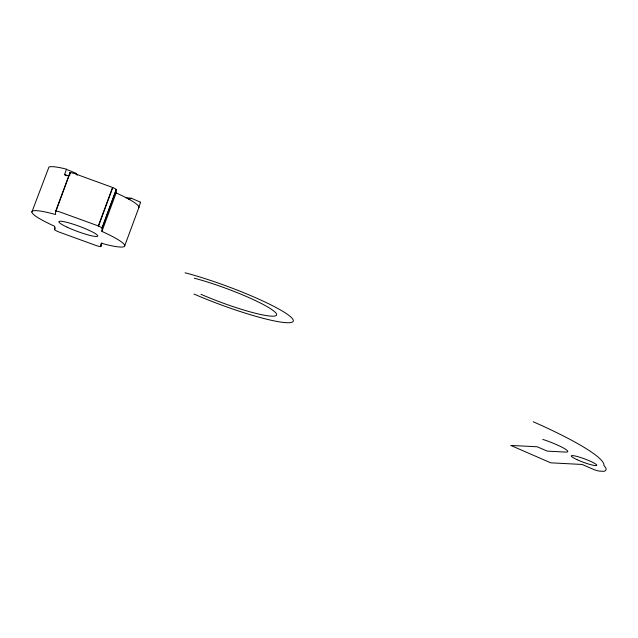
<?xml version="1.0" encoding="UTF-8"?>
<svg xmlns="http://www.w3.org/2000/svg" width="638" height="638" viewBox="0 0 638 638"><rect width="100%" height="100%" fill="white"/><g stroke="black" fill="none" stroke-linecap="round" stroke-linejoin="round"><path stroke-width="0.96" d="M69.757 175.203L69.965 172.667A5.917 0.782 20.3 0 1 70.124 172.611L70.196 172.603A5.917 0.782 20.3 0 1 75.515 173.967L110.829 186.814A5.917 0.782 20.3 0 1 112.543 187.484L112.782 187.58A5.917 0.782 20.3 0 1 116.204 189.422L116.252 189.478A5.917 0.782 20.3 0 1 116.331 189.614L116.132 192.915L101.897 231.403A49.437 6.539 20.3 0 1 101.171 243.198L100.971 246.459A5.917 0.782 20.3 0 1 100.605 246.619L100.509 246.619A5.917 0.782 20.3 0 1 95.373 245.255L60.052 232.399A5.917 0.782 20.3 0 1 57.875 231.538L57.651 231.442A5.917 0.782 20.3 0 1 54.884 229.975L54.804 229.911A5.917 0.782 20.3 0 1 54.597 229.688L54.748 226.307A49.437 6.539 20.3 0 1 55.474 214.504L55.681 211.21L69.965 172.667M101.897 231.403L102.096 228.101A5.917 0.782 20.3 0 0 102.016 227.965L101.968 227.91A5.917 0.782 20.3 0 0 98.539 226.067L98.308 225.972A5.917 0.782 20.3 0 0 96.593 225.302L61.28 212.454A5.917 0.782 20.3 0 0 55.961 211.09A5.917 0.782 20.3 0 0 55.729 211.154L55.729 211.154M31.9 211.96L48.951 167.044A49.437 6.539 20.3 0 1 65.076 168.791L76.48 173.488L77.142 175.195M67.221 175.849L64.51 174.668L66.543 169.166M55.961 211.09L70.196 172.603M54.597 229.688L55.243 227.814M98.308 225.972L112.543 187.484M98.539 226.067L112.782 187.58M102.016 227.965L116.204 189.422M102.096 228.141L116.331 189.614M100.509 246.619L101.522 243.868M100.605 246.619L101.96 242.95M138.901 206.84L140.599 202.262L131.396 198.258L125.495 197.62M124.745 245.75L138.98 207.262A49.437 6.539 20.3 0 0 116.132 192.915M140.24 202.685L140.599 202.262M138.566 207.757L138.98 207.262M128.764 199.503L131.396 198.258M64.51 174.668L68.848 175.793M185.06 272.785L188.72 273.758A73.936 9.777 20.3 0 1 293.201 319.997A73.936 9.777 20.3 0 1 196.161 294.979L193.984 294.046M542.771 439.438L544.972 440.116A22.059 2.919 20.3 0 1 564.04 448.331A22.059 2.919 20.3 0 1 565.77 452.087L547.26 451.138L537.252 446.791L510.735 445.42L550.738 462.821L582.151 464.464L592.152 468.818A5.917 0.782 20.3 0 0 599.568 471.115L603.843 471.338A89.647 11.859 20.3 0 0 603.915 465.604A142.697 18.869 20.3 0 0 542.117 425.729L533.248 421.758M194.247 278.2A56.184 7.433 20.3 0 1 276.517 313.992A56.184 7.433 20.3 0 1 200.938 294.293M576.999 459.655A13.605 1.802 20.3 0 0 596.761 465.333A13.605 1.802 20.3 0 0 578.275 456.8A13.605 1.802 20.3 0 0 576.999 459.655M67.173 227.2A20.703 2.735 20.3 0 0 97.686 236.124A20.703 2.735 20.3 0 0 70.116 223.236A20.703 2.735 20.3 0 0 67.173 227.2"/></g></svg>
